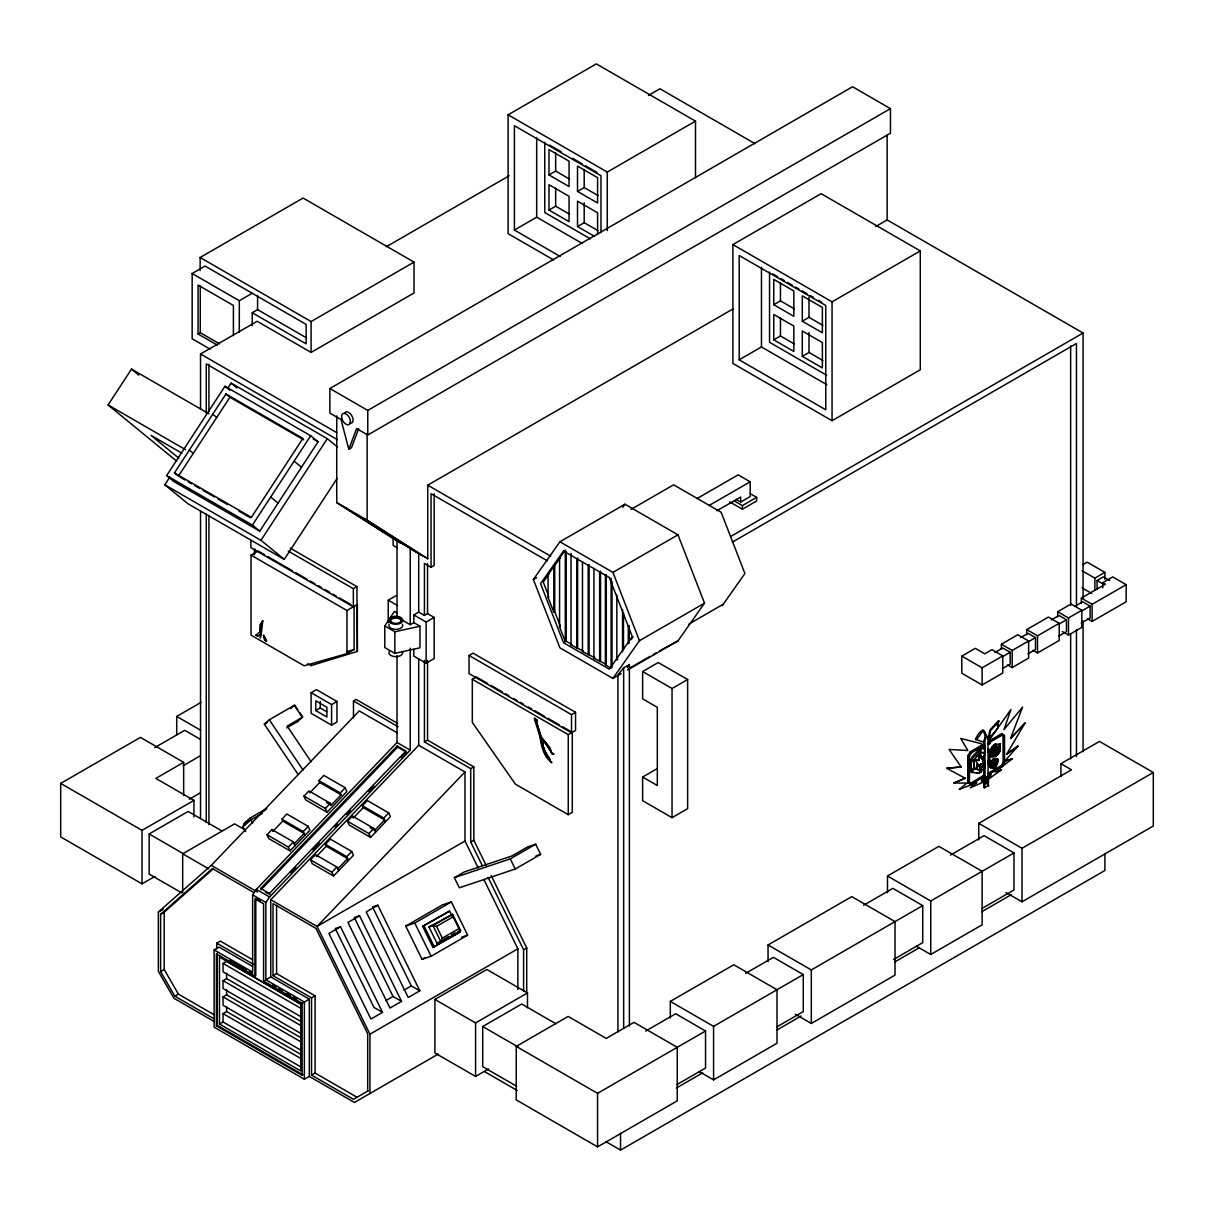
<?xml version="1.0" encoding="UTF-8"?>
<svg xmlns="http://www.w3.org/2000/svg" width="1214" height="1214" viewBox="0 0 1214 1214"><rect width="100%" height="100%" fill="white"/><g stroke="black" fill="none" stroke-linecap="round" stroke-linejoin="round"><path stroke-width="1.5" d="M990.503 767.309C992.885 766.55 987.043 768.447 990.275 763.014C989.805 760.768 995.131 758.856 993.386 758.538M990.351 767.597L990.396 763.454L991.565 763.303L991.534 766.413L989.896 767.339M996.664 763.53L996.694 760.419C1000.943 755.867 995.51 770.237 996.254 760.161L993.826 759.736L996.573 760.237L997.559 758.75L993.553 758.78M991.216 766.338L994.387 768.037C996.967 768.28 998.864 757.308 996.391 760.131M991.99 754.319C987.741 760.753 1000.943 754.031 999.683 750.54M999.41 745.093L999.41 744.258L998.606 746.428L995.632 746.155C997.726 740.176 987.058 750.131 992.324 750.055L995.495 744.592L995.131 746.246M984.235 757.248L984.675 764.243L979.819 769.797L979.744 771.967L980.578 771.497M984.827 778.174L988.059 776.323L988.059 738.962L985.844 734.713L984.235 740.479L984.675 752.801L980.654 752.513L980.73 748.401L979.47 749.933L979.577 752.604L973.431 760.571L974.023 768.75L971.974 771.391L971.291 770.678L974.068 768.523L974.068 760.92L970.502 761.041L970.502 771.178L971.913 771.027M971.291 772.301L979.683 773.227L979.819 769.797M993.492 766.838L994.054 767.688M993.72 767.885L993.765 766.99M994.281 759.994L994.494 758.416L997.559 758.75M988.257 738.218L989.88 730.039L998.469 720.767L997.741 728.385L988.97 738.628L988.257 738.218L990.457 735.654M988.97 738.628L990.594 730.449L999.183 721.177M997.392 726.169L998.469 720.767M995.48 751.861L995.328 754.349L995.48 751.861L997.195 752.194C994.843 749.842 999.395 744.364 996.573 750.677M980.791 763.636L980.199 768.25L980.791 763.636L983.841 764.092L982.308 760.996M994.008 764.395L993.947 766.383L994.008 764.395L995.404 764.729L994.615 763.333M995.328 746.731C993.522 757.475 994.585 740.13 996.072 749.402L997.635 747.581M980.199 753.682C977.073 773.879 979.03 741.633 981.656 758.765L984.539 755.442L984.235 752.543L979.577 752.604L974.189 760.04L971.974 759.645L971.549 760.692L974.068 760.92M994.008 760.419C992.551 767.825 993.674 756.14 994.554 762.513L995.784 761.117L994.554 762.513M983.128 730.342C965.388 757.308 984.478 715.805 985.677 736.428C983.644 742.194 983.613 743.256 984.493 743.894M988.575 785.761L987.817 782.241L988.575 785.761L983.871 787.598L983.871 784.517L988.454 781.877L988.454 778.644L985.024 780.617L984.979 783.865L984.129 783.349L984.129 780.101L985.024 779.631L984.827 740.828L986.436 735.062M993.158 754.167L993.796 751.906L993.158 754.167L994.57 752.377L995.328 754.349M976.253 768.113L977.482 763.788L976.253 768.113L979.015 764.668L980.199 768.25M992.202 766.171C995.374 762.438 990.897 769.023 992.703 764.41L991.884 762.953L993.098 762.984M992.506 766.353L993.022 764.592L991.884 762.953M262.543 622.327C259.341 655.257 259.25 627.001 263.059 620.84M982.794 759.645L983.75 756.914M982.612 761.178L984.539 755.442M994.934 763.515L995.784 761.117M457.921 931.517L460.592 930.622L458.983 928.573L442.336 938.179L440.986 941.943L436.994 943.278L428.982 926.95L452.564 914.294L460.592 930.622L440.986 941.943L432.958 925.614L428.982 926.95M348.813 449.256L356.643 428.557L367.766 434.991L890.454 133.206L890.454 108.638L852.547 86.755L329.859 388.526L329.859 413.109L340.997 419.528L348.813 449.256L351.483 447.708L358.661 428.739M1006.558 754.289L1017.787 746.2L1006.558 754.289L1025.056 723.058L1010.534 738.431L1022.598 707.094L1003.963 729.629L1010.928 709.462L990.138 738.81L990.184 740.403M554.024 753.97L551.763 753.181L548.622 746.215L541.004 737.459L536.102 722.118L537.165 720.266L534.706 718.157C541.232 731.511 539.411 748.78 549.714 760.101M548.622 746.215L541.444 737.202L536.542 721.86L537.165 720.266M995.632 746.155L991.884 749.797L992.172 754.425L990.654 755.973L990.836 749.63M991.99 750.358L990.897 750.328L992.172 750.464M991.079 756.565L992.324 754.653L995.146 755.336C1001.55 756.701 999.941 732.194 1000.29 750.404M990.624 756.322L995.89 756.443L999.866 751.496L998.151 750.768L998.318 746.398L998.318 750.358M998.424 750.935L999.835 750.146M979.061 749.357C981.853 749.827 971.397 755.578 971.291 758.917L970.502 761.041M973.704 760.723L974.023 759.934M971.337 772.316L971.701 771.239L971.913 772.65M980.351 771.36L979.106 772.893L975.995 772.665M987.726 751.982L988.5 748.977L987.726 751.982L989.774 750.389L989.774 760.51L987.726 760.875L987.893 761.952M989.774 760.51L988.09 761.785C990.275 762.969 985.829 765.063 988.545 762.377M988.545 760.753L988.94 762.62M988.348 761.937L988.773 760.89M991.565 763.303L993.871 759.752M991.17 763.075L994.023 760.131L990.548 763.166L991.519 762.878M997.058 763.97L993.947 767.779L996.254 763.287L994.327 766.884L990.396 767.385M996.694 760.419L997.119 758.492M997.164 763.879L996.482 763.424L997.498 764.228M245.729 831.514L242.739 827.053L244.333 823.153L250.13 818.039L266.777 808.433L263.301 811.498M987.498 743.924L988.894 741.101L1001.596 733.802M987.695 743.742L988.591 744.258L989.774 741.602L1002.445 734.303M989.85 741.223L988.94 743.089L989.774 743.575L990.73 741.739L1002.081 735.183L1001.186 734.667L989.85 741.223L990.73 741.739M971.018 784.563L970.123 784.047L982.839 776.763L983.977 775.093L984.873 775.609L971.018 784.563L968.028 782.833L968.028 755.548L970.168 751.952M968.028 782.833L968.924 783.349L968.924 756.064L971.018 752.437L983.689 745.123L984.873 746.413L983.689 747.096L981.838 745.851L970.502 752.392M1003.644 734.986L1003.69 762.301L1001.55 765.897L988.894 773.212L987.695 772.939L989.774 773.348L1002.263 766.14L1004.024 763.12L1004.024 735.942L1003.128 735.441L1003.174 762.635L1001.383 765.624L988.894 772.832M988.059 776.323L989.061 774.062L1002.445 766.413L1004.539 762.787L1004.539 735.502L1001.55 733.787M970.547 752.422L968.544 755.396L969.44 755.912L969.44 783.076L971.2 784.077L984.873 775.609M969.44 755.912L971.382 752.908L982.733 746.352L983.689 747.096M176.698 461.183L108.092 404.96L131.507 369.102L208.914 413.777M166.637 475.584L224.939 386.264L310.693 435.765L318.083 441.82L259.766 531.14L174.012 481.624L166.637 475.584L252.391 525.085L259.766 531.14M337.128 478.407L284.258 559.381L188.079 503.856L164.785 484.765L169.854 476.996M228.035 387.888L231.13 383.138L327.31 438.679L337.492 447.025M174.421 472.929L225.956 393.989L302.908 438.421L251.389 517.361L174.421 472.929L177.077 475.099M178.397 476.176L229.932 397.251L225.956 393.989M252.391 525.085L310.693 435.765M284.258 559.381L260.964 540.306L327.31 438.679M402.896 620.46L410.241 624.709L413.807 622.645L419.968 626.212L419.968 647.821L394.838 653.375L384.792 647.578L384.792 625.969L394.413 611.446L397.494 613.237M438.224 1054.086L354.412 1102.464L309.282 1076.408L304.38 1079.246L214.119 1027.135L214.119 949.894L252.633 972.141L252.633 894.9L256.351 889.361L397.008 742.498L397.008 655.666M309.282 1076.408L309.282 999.183L304.38 1002.005L265.866 979.774L265.866 902.533L269.569 896.994L410.241 750.146L410.241 648.2M262.254 622.008L260.631 624.36L260.191 631.492L260.191 624.618L262.603 621.098M621.067 673.74L612.933 678.444L559.912 647.821L533.386 579.488L559.912 541.778L624.967 504.22L677.989 534.828L704.499 603.161L677.989 640.886L627.577 669.991M554.722 565.8L554.722 611.628L553.827 612.144L548.091 597.379L548.091 574.465L560.443 557.651L559.563 558.167L559.563 626.91L565.284 641.675L566.179 641.174L571.9 644.482L571.02 644.983L571.02 553.326M559.563 558.167L565.284 550.018M622.843 507.224L624.967 504.22M631.174 639.611L633.086 636.895M612.933 678.444L639.444 640.719L704.499 603.161M629.383 1026.073L629.383 664.528L623.662 667.837L617.926 674.969L617.926 1031.854M627.304 667.503L629.383 664.528M722.209 605.756L744.895 573.494L721.131 512.247L673.618 484.811L630.992 509.41M991.884 754.395L994.752 755.093L998.196 750.798M973.749 768.599L979.273 769.813L984.235 763.985M998.424 746.322L999.471 744.956L998.606 746.428M972.323 771.603L974.372 768.948L980.184 770.01M993.477 754.349L994.888 752.559M976.557 768.295L979.319 764.85M991.292 749.888L994.6 744.379M971.337 758.947L979.106 749.387M971.701 759.494L979.501 749.615M981.898 770.48L984.675 767.855L980.73 771.907M990.442 762.589L993.841 758.796M971.2 784.077L970.305 783.576L984.023 775.124L982.839 776.763L983.689 777.248M998.758 746.656L1000.29 745.108M971.549 770.829L973.704 768.31M996.072 749.402L997.331 747.399M1001.444 769.813L995.101 771.983L1012.4 758.796L1004.797 761.163L1017.787 746.2M981.656 758.765L984.235 755.26M1010.579 738.461L1025.056 723.058M214.195 1021.52L173.89 998.242L158.366 971.352L158.366 912.048L211.266 865.354L359.207 710.903L397.494 733.013M294.198 843.806L304.107 833.457L282.725 821.104L281.891 819.207L286.838 814.017L308.235 826.37L309.904 830.179L290.07 850.877L268.689 838.54L267.019 834.731L271.966 829.557L293.363 841.894L295.032 845.703M304.001 796.111L308.948 790.936L330.345 803.289L331.179 805.186L341.088 794.836L340.254 792.939L318.872 780.587L323.835 775.412L345.216 787.765L346.885 791.574L327.052 812.272L305.67 799.92L304.001 796.111L325.382 808.463L327.052 812.272M282.725 821.104L272.801 831.453L271.966 829.557M309.782 792.848L319.707 782.484L318.872 780.587M290.07 850.877L288.401 847.084L293.363 841.894M304.942 835.353L303.272 831.544L308.235 826.37M325.382 808.463L330.345 803.289M340.254 792.939L345.216 787.765M397.175 746.003L397.676 747.141L261.207 889.619L260.707 888.481L397.175 746.003L405.871 751.026L269.417 893.504L269.918 894.642M290.707 872.927L295.913 867.494M312.802 849.861L319.297 843.077M334.897 826.795L337.492 824.078M346.597 814.579L350.497 810.512M368.692 791.513L373.882 786.08M401.181 757.597L406.371 752.164L397.676 747.141M309.282 999.183L270.768 976.936L270.768 899.711L418.709 745.244L418.709 658.914M337.72 868.936L347.629 858.586L326.247 846.234L325.413 844.322L330.36 839.147L351.757 851.5L353.426 855.309L333.592 876.007L312.21 863.67L310.541 859.861L315.488 854.686L336.885 867.024L338.554 870.833M370.118 827.675L374.701 830.315L384.61 819.966L363.229 807.614L362.394 805.717L367.356 800.542L388.738 812.894L390.407 816.688L370.574 837.402L349.192 825.05L347.523 821.241L352.485 816.066L373.866 828.418L375.536 832.227M316.323 856.583L326.247 846.234M363.229 807.614L353.32 817.978L352.485 816.066M333.592 876.007L331.923 872.198L336.885 867.024M348.464 860.483L346.794 856.674L351.757 851.5M370.574 837.402L368.904 833.593L373.866 828.418M385.445 821.878L383.776 818.069L388.738 812.894M418.709 745.244L464.977 771.967L317.051 926.419L369.936 1034.191L369.936 1093.511M298.098 774.471L264.333 724.151L269.311 719.765L294.729 705.091L297.749 709.583M290.556 708.642L294.289 705.349L302.332 717.337L297.354 721.723M242.739 827.053L250.752 819.981L262.194 813.38M213.543 1018.546L174.831 996.193L160.627 971.579L160.627 914.248L212.359 868.587L253.696 892.457M160.627 914.248L164.194 912.2L213.118 868.996M261.526 633.981L257.702 636.075L256.002 635.104L260.631 631.234M959.364 789.419L966.921 783.076L953.946 783L965.176 778.235L953.946 783M988.575 782.666L986.694 782.878L986.724 779.934L987.968 778.918L988.211 781.74L986.724 782.317L987.968 781.604L987.968 778.918M986.967 782.453L986.967 780.086L988.211 779.054M976.587 782.666L970.229 787.84L984.175 781.755M1001.489 769.843L987.559 779.752L986.694 777.233M200.128 270.57L200.128 257.489L303.075 198.049L414.02 262.118L414.02 292.984L311.088 352.409L257.171 321.285L200.522 353.987L200.522 408.921M210.037 349.086L192.161 338.752L192.161 273.514L205.075 266.048L306.14 324.396L306.14 343.85L252.224 312.726L252.224 325.549M553.63 259.948L508.105 233.665L508.105 114.814L596.332 63.872L695.501 121.127L695.501 177.73M192.161 273.514L239.31 300.723L252.224 293.272M233.407 335.595L233.407 305.488L198.049 285.062L198.049 334.002L200.28 332.712L219.567 343.85M252.224 312.726L257.58 309.631L306.596 337.932M386.325 246.73L509.197 175.772M648.473 95.375L659.93 88.759L755.062 143.677M548.986 174.953L569.047 186.531L569.047 161.189L548.986 149.595L548.986 174.953L555.663 171.083L569.563 179.111M200.128 257.489L311.088 321.543L414.02 262.118M508.105 114.814L607.273 172.069L695.501 121.127M577.515 191.417L597.591 203.011L597.591 177.669L577.515 166.075L577.515 191.417L584.192 187.563L598.092 195.591M600.976 232.602L600.976 175.711L514.402 125.71L514.402 230.038L536.679 217.169L582.417 243.574M548.986 210.068L569.047 221.661L569.047 196.304L548.986 184.725L548.986 210.068L555.663 206.213L569.563 214.225M597.591 234.514L597.591 212.784L577.515 201.19L577.515 226.548L584.192 222.678L598.092 230.706M329.859 388.526L367.766 410.408L890.454 108.638M732.892 244.591L821.119 193.663L920.288 250.919L920.288 369.769L832.06 420.712L732.892 363.456L732.892 244.591L832.06 301.846L920.288 250.919M354.093 606.393L354.093 649.551L346.961 653.663L304.122 665.788L251.025 635.119L251.025 555.117L258.142 550.989L264.652 554.752M409.892 548.44L427.738 558.744L427.738 485.175L733.104 308.872M875.673 226.563L887.146 219.931L1083.07 333.046L1083.07 598.244M773.773 304.729L793.835 316.323L793.835 290.965L773.773 279.387L773.773 304.729L780.45 300.875L794.351 308.887M256.002 635.104L257.702 636.075M802.302 321.209L822.379 332.788L822.379 307.445L802.302 295.852L802.302 321.209L808.994 317.34L822.88 325.367M739.189 359.814L825.763 409.801L825.763 305.488L739.189 255.501L739.189 359.814L761.466 346.961L826.81 384.686M773.773 339.844L793.835 351.438L793.835 326.096L773.773 314.502L773.773 339.844L780.45 335.99L794.351 344.017M264.364 636.333L266.215 640.992L264.531 640.021L263.726 635.18M266.215 640.992L265.623 638.64M264.531 640.021L266.67 640.734M288.279 551.11L353.35 588.684L356.916 586.62L357.356 651.432L357.356 604.511L346.961 610.505L251.025 555.117M413.807 649.338L413.807 656.106L426.144 663.239L434.157 658.595L434.157 617.44L427.556 613.616L424.43 615.422L424.43 563.448L431.046 567.272L434.157 565.466L434.157 493.779M154.997 876.371L142.023 883.868L60.7 836.916L60.7 783.394L140.414 737.384L183.663 762.346L183.663 795.565M176.713 734.865L176.713 716.427L201.114 702.329M802.302 356.324L822.379 367.918L822.379 342.56L802.302 330.982L802.302 356.324L808.994 352.47L822.88 360.482M388.237 622.645L388.237 600.186L395.81 595.816M154.739 747.627L184.74 730.312L200.462 739.387M307.582 663.83L311.254 665.439M413.807 622.645L413.807 614.952L418.709 612.114L424.43 615.422M413.807 614.952L426.144 622.069L434.157 617.44M183.663 762.346L155.862 778.402L193.936 800.375L193.936 816.992M183.041 765.791L200.401 755.761M311.103 692.708L316.444 689.628L336.946 701.449L336.946 722.042L331.589 725.122L311.103 713.286L311.103 692.708L331.589 704.545L336.946 701.449M264.333 724.151L267.52 722.315M533.386 579.488L536.649 577.621M548.091 574.465L548.986 573.949L543.265 582.098L548.349 595.224M315.792 710.585L326.9 717.004L326.9 707.246L315.792 700.827L315.792 710.585L320.238 708.005L326.596 711.677M286.732 727.854L297.794 721.465M696.957 498.62L738.158 474.841L750.191 481.791L750.191 496.587L740.692 502.065L736.185 499.455M353.471 717.899L353.471 700.979L356.142 699.431L397.646 723.392M189.354 799.191L200.401 792.818M60.7 783.394L142.023 830.346L193.936 800.375M548.091 597.379L548.986 596.863M708.991 505.57L750.191 481.791M181.675 892.867L149.155 874.08L149.155 833.957L188.14 811.438L222.299 831.165M716.913 510.76L740.692 497.042L740.692 502.065M469.044 655.484L571.536 714.651L571.536 732.786L469.044 673.618L469.044 655.484L473.065 653.162L575.542 712.33L575.542 730.464L568.258 734.667L472.322 679.279L472.322 722.436L515.389 784.153L568.258 814.685L572.28 812.363L572.28 732.361L562.522 726.716M559.912 541.778L612.933 572.386L677.989 534.828M734.44 501.018L742.391 505.601L756.641 497.376L756.641 500.972L742.391 509.197L729.675 501.868M559.563 626.91L560.443 626.394L554.722 611.628M472.322 679.279L476.328 676.957L487.709 683.528M730.737 536.467L1083.07 333.046M182.677 892.578L182.677 853.821L234.59 823.851L244.348 829.481M244.333 823.153L248.87 820.527M732.376 542.127L1076.454 343.486L1076.454 606.848M571.02 644.983L583.357 651.083L582.477 651.599L582.477 561.809M424.43 660.386L424.43 741.936L427.556 740.145L473.824 766.869L473.824 840.225L486.222 865.476M582.477 651.599L594.814 657.7L593.934 658.216L593.934 568.425M158.366 912.048L163.253 909.24M593.934 658.216L606.287 664.316L606.287 574.526M605.391 575.041L605.391 664.832L606.287 664.316M617.744 659.475L616.849 659.991L616.849 594.951M688.884 624.072L723.316 604.193M628.184 668.975L650.082 656.334M653.299 654.467L656.516 652.616M659.718 650.765L677.989 640.886M424.43 741.936L470.713 768.659L473.824 766.869M642.616 777.021L657.32 785.519L657.32 707.322L642.616 698.839L642.616 671.539L658.216 662.541L687.625 679.521L687.625 808.661L672.04 817.675L642.616 800.694L642.616 777.021L656.653 768.917M571.536 714.651L575.542 712.33M551.915 762.483C543.614 757.369 540.655 744.273 540.063 735.214M542.157 741.086L545.132 742.285L552.446 753.833L544.691 742.543L542.157 741.086C542.764 749.068 547.104 756.079 551.475 762.741M542.734 742.907L542.597 740.828M542.734 746.018L543.174 742.649M160.627 971.579L164.194 969.531L164.194 912.2M545.344 752.543L543.842 747.399M216.775 948.817L216.775 943.172L220.341 941.108L252.436 959.637M551.763 753.181L549.699 747.354M214.119 949.894L219.021 947.072L252.724 966.526M642.616 671.539L672.04 688.52L687.625 679.521M301.118 1016.862L223.042 971.792L223.042 963.43L226.608 961.367L301.421 1004.57M174.831 996.193L178.397 994.129L213.876 1014.616M301.118 1033.6L223.042 988.53L223.042 980.639L226.608 978.59L301.421 1021.778M464.977 771.967L464.977 841.014L317.051 926.419L270.768 899.711M482.277 865.597L470.713 842.015L473.824 840.225M216.38 1025.83L217.276 1025.314L303.014 1074.815L302.119 1075.331L216.38 1025.83L216.38 953.809L254.91 976.056L255.79 975.54L255.79 898.299M340.512 926.752L328.933 933.445L370.938 1019.047L382.531 1012.355L340.512 926.752L335.276 928.513L374.003 1007.438L382.531 1012.355M359.541 915.766L347.963 922.458L389.967 1008.06L401.561 1001.368L359.541 915.766L354.306 917.526L393.033 996.451L401.561 1001.368M377.812 905.219L366.233 911.911L408.238 997.513L419.832 990.821L377.812 905.219L372.577 906.979L411.303 985.905L419.832 990.821M301.118 1050.322L223.042 1005.253L223.042 996.891L226.608 994.827L301.421 1038.031M254.91 976.056L254.91 898.815L263.605 903.838L263.605 981.079L264.485 980.563M265.866 979.774L270.768 976.936M367.69 1091.128L367.69 1033.797L315.959 928.391L273.013 903.611L273.013 975.646L276.58 973.582L315.094 995.814L315.094 1073.055L357.037 1097.274M454.355 877.661L464.158 872.001L512.035 855.916L527.65 846.917L535.693 844.216L540.67 854.353L515.252 869.012L459.332 887.798L454.355 877.661L510.275 858.875L535.693 844.216M301.118 1067.06L223.042 1021.976L223.042 1013.614L226.608 1011.566L301.421 1054.754M219.476 1024.039L300.799 1070.991L300.799 1004.069L219.476 957.118L219.476 1024.039L223.042 1021.976M405.734 926.07L442.26 904.976L451.335 901.926L467.648 935.159L431.107 956.253L422.032 959.303L405.734 926.07L414.793 923.035L451.335 901.926M432.928 947.375L459.894 932.155L432.928 947.375L422.609 926.343L449.559 911.107L452.746 917.587M422.609 926.343L449.559 911.107M263.605 981.079L302.119 1003.31L303.014 1002.794M273.013 975.646L311.528 997.878L315.094 995.814M436.539 926.388L453.201 916.767L452.564 914.294L432.958 925.614L436.539 926.388L442.336 938.179M1082.934 564.647L1087.213 562.173L1104.877 572.371L1104.877 579.23M436.994 943.278L440.257 941.396M443.52 939.515L448.421 936.677M451.699 934.795L454.962 932.913M422.032 959.303L425.219 957.467M1082.038 570.732L1094.876 578.137L1104.877 572.371M961.807 656.106L975.267 648.337L984.766 653.83L991.975 649.672L1002.779 655.894L1002.779 673.026L982.111 684.954L961.807 673.239L961.807 656.106L982.111 667.821L1002.779 655.894M1097.077 589.412L1097.077 580.504L1103.374 576.862L1109.657 580.489M1102.737 587.819L1102.737 582.674L1112.722 576.908L1126.167 584.662L1126.167 601.78L1092.13 621.431L1087.501 618.761M1001.383 649.369L1001.383 644.239L1017.833 634.74L1028.622 640.977L1028.622 658.094L1012.188 667.594L1007.559 664.923M1026.725 634.74L1026.725 629.611L1048.426 617.076L1059.215 623.313L1059.215 640.431L1037.515 652.965L1032.886 650.294M1057.682 616.864L1057.682 611.735L1071.006 604.041L1081.795 610.278L1081.795 627.395L1068.472 635.089L1062.311 631.523M1081.34 603.221L1081.34 598.077L1105.377 584.207L1102.737 582.674M385.794 1000.624L393.033 996.451M404.065 990.078L411.303 985.905M994.873 652.495L1002.718 647.973L1010.185 652.282L1010.185 664.134L1002.339 668.656M1020.64 637.623L1028.061 633.344L1035.512 637.654L1035.512 649.505L1028.106 653.785M1051.294 619.929L1059.018 615.468L1066.469 619.777L1066.469 631.629L1058.76 636.09M1075.285 606.074L1082.676 601.81L1090.126 606.12L1090.126 617.972L1081.264 623.086M1001.383 644.239L1012.188 650.461L1028.622 640.977M1026.725 629.611L1037.515 635.848L1059.215 623.313M1057.682 611.735L1068.472 617.972L1081.795 610.278M1081.34 598.077L1092.13 604.314L1126.167 584.662M1002.339 656.804L1010.185 652.282M1028.106 641.933L1035.512 637.654M1058.76 624.224L1066.469 619.777M1081.264 611.234L1090.126 606.12M369.936 1034.191L517.877 948.787L483.991 879.74M488.544 1068.942L475.569 1076.439L434.916 1052.963L434.916 999.441L486.829 969.47L527.483 992.946L527.483 1007.711M523.598 991.428L523.598 949.788L526.724 947.997L491.184 875.582M311.528 997.878L311.528 1075.118L315.094 1073.055M434.916 999.441L475.569 1022.916L527.483 992.946M368.085 1090.885L353.471 1099.323L311.528 1075.118M516.861 1086.378L482.702 1066.666L482.702 1026.528L521.686 1004.008L555.845 1023.736M983.689 745.123L982.794 744.607L970.123 751.921L971.382 752.908M984.281 748.689L984.281 745.775L982.794 746.58L981.838 745.851M988.591 744.258L989.774 743.575M979.85 752.771L980.578 749.615L980.032 752.862M989.774 750.389L988.94 750.859M990.199 750.419L990.624 750.176M990.199 755.715L991.079 755.73M970.502 771.178L971.337 770.693M516.238 1046.392L568.137 1016.421L606.211 1038.41L634.012 1022.355L677.26 1047.333L677.26 1100.84L597.561 1146.866L516.238 1099.914L516.238 1046.392L597.561 1093.344L705.546 1031.005L705.546 1068.047L677.139 1084.451M981.64 781.224L981.595 778.371L983.386 779.206L983.386 778.22L982.354 778.811L982.354 781.649L981.595 781.209L983.386 781.057L985.738 778.66L985.738 780.041L984.129 780.101L986.496 780.359L986.496 782.726L985.009 783.303L986.496 782.726M989.82 774.502L989.82 775.488L989.106 774.092L990.836 773.91L990.836 776.748L989.82 777.339L989.061 775.867L989.82 777.339M982.627 778.766L984.281 777.855L985.738 778.66M982.672 780.632L982.627 779.585L989.82 775.488M986.739 777.264L990.836 776.748M982.354 781.649L983.386 781.057M985.738 780.041L987.452 779.054L987.452 777.673M984.129 783.349L985.738 783.288L985.738 784.305L983.871 784.517M1060.93 776.611L1060.93 763.682L1099.489 741.42L1153.3 772.499L1153.3 826.006L1022.006 901.805L1005.981 892.563M670.31 1018L670.31 1001.398L733.757 964.781L777.006 989.744L777.006 1043.251L713.574 1079.883L699.158 1071.552M768.052 961.579L768.052 944.978L851.773 896.63L895.021 921.608L895.021 975.115L811.301 1023.463L795.276 1014.206M887.495 892.624L887.495 876.007L938.877 846.34L982.126 871.318L982.126 924.825L930.743 954.492L916.327 946.176M978.757 839.936L978.757 823.32L1071.492 769.782L1060.93 763.682M645.666 1031.065L675.667 1013.751L705.546 1031.005M745.639 973.355L773.394 957.33L803.273 974.584L803.273 1011.626L777.142 1026.71M863.624 905.234L892.851 888.36L922.731 905.614L922.731 942.656L893.504 959.53M950.608 855.02L984.099 835.672L1013.978 852.926L1013.978 889.968L982.08 908.391M670.31 1001.398L713.574 1026.376L803.273 974.584M768.052 944.978L811.301 969.94L922.731 905.614M887.495 876.007L930.743 900.985L1013.978 852.926M978.757 823.32L1022.006 848.298L1153.3 772.499M676.365 1088.048L702.633 1072.888M776.52 1030.231L801.149 1016.012M894.733 961.974L919.362 947.755M981.762 911.729L1011.323 894.672M605.771 1141.6L620.536 1150.128L1104.907 870.484L1104.907 853.7M993.856 760.025L994.145 758.75L994.023 760.131M993.462 767.718L994.387 768.037M987.695 772.939L989.774 773.348M959.318 789.388L976.633 782.696M535.844 855.961L540.67 854.353M461.593 937.193L467.648 935.159M985.009 780.617L986.496 780.359M1004.797 761.163L1012.355 758.765M310.799 665.697L357.356 651.432M346.961 651.569L354.093 649.551M384.792 625.969L394.838 631.766L419.968 626.212M946.662 768.28L961.139 766.944L946.708 768.295L965.176 778.235M977.801 763.97L975.373 760.283L978.438 760.252M978.757 760.434L975.373 760.283M994.099 752.088L992.718 750.07L994.281 750.07M994.6 750.252L992.718 750.07M992.202 763.136L993.416 763.166M981.595 745.366L981.549 743.772L960.76 738.431L967.801 750.51L949.136 749.448L961.184 766.975M980.73 748.401L984.675 748.917M988.94 749.235L987.893 749.159M551.991 754.091L553.584 754.228M995.45 743.894L999.866 744.501M990.229 767.809L993.735 768.401M987.726 761.846L988.53 762.043M988.591 773.455L989.774 773.728L988.894 773.212M975.449 739.159L983.81 742.422M1001.186 734.667L1004.024 735.942M970.35 783.591L968.544 782.56L969.44 783.076M549.639 145.088L561.05 151.689M572.462 158.275L582.25 163.92M585.512 165.802L596.924 172.388M772.802 273.939L777.688 276.762M780.951 278.643L784.214 280.525M787.476 282.407L792.363 285.229M795.625 287.111L798.888 288.993M802.151 290.874L807.037 293.697M810.299 295.594L813.562 297.476M818.448 300.298L821.711 302.18M577.515 226.548L594.496 236.351M590.399 238.87L544.752 212.511L544.752 142.266M826.613 375.247L769.539 342.287L769.539 272.057M514.402 230.038L560.14 256.442M1097.077 580.504L1103.359 584.131M1082.038 587.849L1091.674 593.418M750.298 493.703L756.641 497.376M985.677 736.428L982.854 730.191M988.059 738.962L985.844 734.713M988.894 741.101L989.774 741.602M997.195 752.194L996.254 750.495M984.873 746.413L982.794 744.607M995.632 755.047L995.677 756.14M991.732 750.206L992.324 754.653M1003.644 762.271L1004.539 762.787M996.952 758.917L997.878 759.236M1003.128 762.604L1004.024 763.12M1001.383 765.624L1002.445 766.413M968.028 755.548L968.924 756.064M990.836 773.91L990.093 773.47L990.123 776.338M988.029 772.772L988.924 773.288M980.669 769.509L980.76 771.937M980.305 771.345L981.17 772.165M973.431 768.159L974.372 768.948M983.644 775.306L984.539 775.822M988.454 778.644L986.739 778.644L987.452 779.054M982.794 776.353L983.689 776.869M983.386 778.22L982.627 777.779L982.672 778.781M988.454 781.877L986.694 781.862L987.452 783.318M198.049 334.002L217.336 345.14M200.522 353.987L336.657 432.579M427.738 485.175L550.746 556.194M337.401 439.635L206.259 363.912L206.259 413.17M547.438 560.898L431.046 493.688L431.046 567.272M313.227 439.013L318.083 441.82M229.932 397.251L303.606 439.787M336.733 415.871L336.733 502.611L367.129 520.153L427.738 558.744M392.85 537.999L411 548.485M397.008 617.076L397.008 540.503L418.709 553.538L418.709 612.114M399.634 542.43L401.318 543.386L342.439 505.995M605.391 664.832L611.112 668.14L611.112 578.35M397.115 547.681L393.139 545.389L393.139 537.848M108.092 404.96L185.499 449.65M181.872 453.201L151.067 435.401L178.822 458.148M180.036 477.132L184.938 479.97M188.216 481.852L191.493 483.749M194.771 485.63L199.688 488.468M202.95 490.365L214.423 496.981M217.701 498.878L227.519 504.538M238.976 511.17L250.448 517.786M388.237 600.186L397.494 605.528M290.222 548.121L356.916 586.62M164.785 484.765L260.964 540.306M267.899 556.634L292.301 570.717M295.548 572.583L306.93 579.169M310.192 581.036L315.063 583.858M318.326 585.74L321.573 587.606M324.821 589.488L329.707 592.311M332.955 594.177L336.202 596.059M339.465 597.941L350.846 604.511M490.957 685.409L502.353 691.98M505.601 693.862L508.848 695.743M513.734 698.551L516.982 700.432M520.229 702.314L523.492 704.181M528.363 707.003L531.626 708.885M534.873 710.767L544.631 716.397M547.878 718.278L559.259 724.849M353.471 700.979L398.162 726.776M397.008 742.498L410.241 750.146M362.394 805.717L383.776 818.069M319.707 782.484L341.088 794.836M326.596 802.545L331.179 805.186M176.713 716.427L200.735 730.297M347.523 821.241L368.904 833.593M281.891 819.207L303.272 831.544M325.413 844.322L346.794 856.674M267.019 834.731L288.401 847.084M310.541 859.861L331.923 872.198M260.707 888.481L269.417 893.504M265.562 892.123L268.461 893.808M256.351 889.361L269.569 896.994M211.266 865.354L257.535 892.062M149.155 833.957L183.314 853.67M482.702 1026.528L518.484 1047.181M182.677 853.821L208.702 868.845M252.633 894.9L265.866 902.533M257.247 899.134L260.145 900.818M484.386 1071.522L517.194 1090.46M216.775 943.172L253.68 964.477M230.114 960.714L246.169 969.986M249.371 971.837L252.588 973.689M272.513 985.191L275.73 987.043M278.932 988.894L282.149 990.761M286.959 993.538L290.176 995.389M293.378 997.24L296.595 999.092M223.042 963.43L301.118 1008.5M223.042 980.639L301.118 1025.724M223.042 996.891L301.118 1041.961M223.042 1013.614L301.118 1058.684M363.942 518.424L421.152 554.844M397.008 540.503L401.242 543.204M336.733 502.611L397.342 541.201M231.13 383.138L236.958 387.919M224.939 386.264L229.871 390.286M294.107 461.183L301.497 467.238M212.754 414.217L216.729 417.464M131.507 369.102L138.806 375.08M270.692 497.042L278.082 503.097M189.338 450.075L193.314 453.323M991.732 754.167L990.897 755.624M299.752 712.588L302.772 717.079L287.157 726.093L311.103 761.77M269.311 719.765L303.075 770.086M252.74 822.955L250.13 818.039M545.799 752.301L550.17 759.569M164.194 969.531L178.397 994.129M263.286 635.438L265.168 638.898M510.275 858.875L515.252 869.012M488.074 877.388L523.598 949.788M464.977 841.014L478.21 867.949M453.201 916.767L458.983 928.573M424.005 925.872L434.339 946.905M414.793 923.035L431.107 956.253M536.254 719.568L536.709 720.524M612.933 572.386L639.444 640.719M534.266 718.415L539.608 735.472M979.895 753.499L981.337 758.583M995.025 746.549L995.753 749.22M264.151 636.713L264.971 639.763M993.705 760.237L994.251 762.331M979.015 764.668L979.895 768.067M994.57 752.377L995.025 754.167M993.613 764.972L993.947 766.383M993.31 764.79L993.644 766.201M980.487 769.418L980.76 771.603M994.023 766.838L994.236 767.794M1094.876 578.137L1094.876 590.125M1092.13 604.314L1092.13 621.431M1083.07 620.976L1083.07 751.678M1076.454 629.596L1076.454 756.534M1070.657 345.823L1070.657 605.407M1070.657 633.829L1070.657 758.871M1068.472 617.972L1068.472 635.089M1037.515 635.848L1037.515 652.965M1022.006 848.298L1022.006 901.805M1012.188 650.461L1012.188 667.594M990.654 750.677L990.654 755.973M989.334 750.131L989.38 760.283M989.106 775.898L989.106 776.914M986.254 780.223L986.254 782.59M985.024 778.25L985.024 779.631M985.252 780.754L985.252 783.44M984.675 764.243L984.675 767.855M984.63 784.942L984.63 788.038M982.111 667.821L982.111 684.954M971.079 761.375L971.079 771.512M968.074 755.578L968.074 782.863M930.743 900.985L930.743 954.492M887.146 135.073L887.146 219.931M832.06 301.846L832.06 420.712M811.301 969.94L811.301 1023.463M808.994 297.43L808.994 317.34M808.994 332.545L808.994 352.47M780.45 282.771L780.45 300.875M780.45 317.886L780.45 335.99M761.466 267.292L761.466 346.961M742.391 505.601L742.391 509.197M713.574 1026.376L713.574 1079.883M672.04 688.52L672.04 817.675M629.201 625.544L629.201 643.177M628.306 626.06L628.306 643.693M623.662 667.837L623.662 1028.182M623.465 612.827L623.465 649.49M622.57 609.671L622.57 651.842M620.536 1133.345L620.536 1150.128M612.008 581.567L612.008 667.624M607.273 172.069L607.273 230.554M600.551 571.217L600.551 661.008M599.655 571.733L599.655 661.524M597.561 1093.344L597.561 1146.866M589.094 564.601L589.094 654.392M588.198 565.117L588.198 654.907M584.192 169.459L584.192 187.563M584.192 202.768L584.192 222.678M577.636 557.985L577.636 647.775M576.741 558.501L576.741 648.291M568.258 734.667L568.258 814.685M566.179 551.368L566.179 641.174M565.284 551.884L565.284 641.675M555.663 152.979L555.663 171.083M555.663 188.109L555.663 206.213M553.827 566.316L553.827 612.144M536.679 137.516L536.679 217.169M526.724 947.997L526.724 993.416M517.877 948.787L517.877 989.562M475.569 1022.916L475.569 1076.439M470.713 768.659L470.713 842.015M427.556 563.508L427.556 613.616M427.556 660.477L427.556 740.145M426.144 622.069L426.144 663.239M410.241 548.136L410.241 624.709M394.838 631.766L394.838 653.375M367.766 410.408L367.766 434.991M367.129 433.413L367.129 520.153M353.35 588.684L353.35 606.818L250.873 547.651L250.873 540.397M346.961 610.505L346.961 653.663M331.589 704.545L331.589 725.122M320.238 701.51L320.238 708.005M311.088 321.543L311.088 352.409M304.38 1002.005L304.38 1079.246M302.119 1003.31L302.119 1075.331M276.58 905.341L276.58 973.582M257.58 295.488L257.58 309.631M254.879 549.062L254.879 552.795M254.439 549.32L254.439 554.904M239.31 300.723L239.31 332.424M226.608 973.279L226.608 978.59M226.608 989.805L226.608 994.827M226.608 1006.543L226.608 1011.566M217.276 953.309L217.276 1025.314M208.929 364.261L208.929 411.637M208.929 515.844L208.929 824.685M206.259 513.598L206.259 822.439M200.522 511.215L200.522 818.084M200.28 285.669L200.28 332.712M142.023 830.346L142.023 883.868M402.517 624.36A6.935 4.006 0 0 1 395.825 629.398A6.935 4.006 0 0 1 389.133 624.36M402.517 651.63A6.935 4.006 0 0 1 395.825 656.668A6.935 4.006 0 0 1 389.133 651.63M401.151 622.099A5.509 3.187 0 0 1 399.725 623.526M391.925 623.526A5.509 3.187 0 0 1 393.078 618.518A5.509 3.187 0 0 1 401.151 620.445M344.457 413.443A6.298 3.642 60 0 1 352.03 416.099A6.298 3.642 60 0 1 349.526 423.079M563.508 551.05L540.579 583.646L563.508 642.707L609.337 669.172L632.251 636.576L609.337 577.5L563.508 551.05M984.281 777.855L984.281 767.627L984.235 777.825M390.923 623.07A6.935 4.006 0 0 0 402.517 621.28A6.935 4.006 0 0 0 394.034 616.378A6.935 4.006 0 0 0 390.923 623.07M391.925 622.494A5.509 3.187 0 0 0 401.151 621.067A5.509 3.187 0 0 0 394.398 617.167A5.509 3.187 0 0 0 391.925 622.494M341.62 417.54A6.298 3.642 60 0 0 348.919 424.657A6.298 3.642 60 0 0 347.447 415.051A6.298 3.642 60 0 0 341.62 417.54"/></g></svg>
